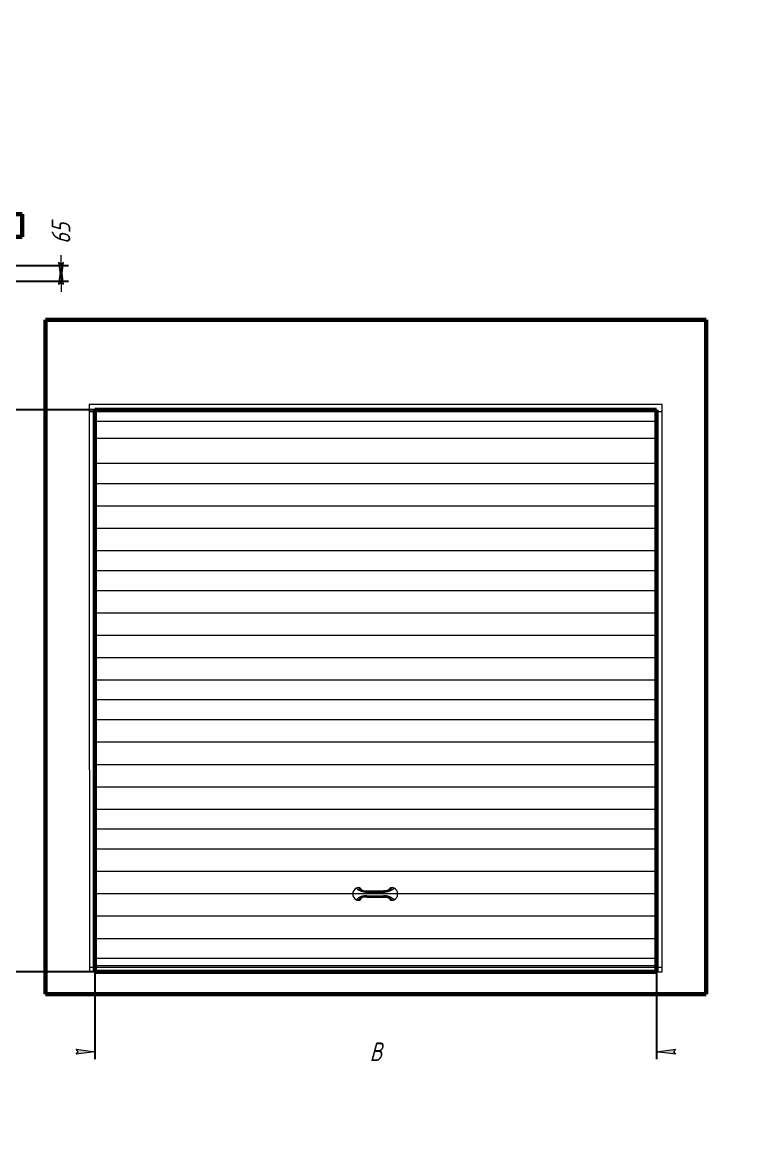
# Model space of a CAD drawing. Header units: millimetres. Extents: x 0 to 840, y 0 to 594.
# Drawn here: x 649.2 to 840, y 298.1 to 594 of the extents above; entities that cross this region are included whole.
import ezdxf

# ---------------------------------------------------------------- set-up
doc = ezdxf.new("R2010")
doc.units = ezdxf.units.MM
for name, pattern in [('K5LT_BASIC', [0]), ('K5LT_THIN', [0]), ('K5LT_THIN_INCLUDED_TO_HATCHING', [0])]:
    doc.linetypes.add(name, pattern=pattern)
doc.layers.add('Системный слой', color=7, linetype='Continuous')
doc.styles.add('KDIMTEXTSTYLE', font='GOST_AU.SHX', dxfattribs={"width": 0.96, "oblique": 15, "height": 5})
doc.dimstyles.new('KDIMSTYLE (0.07)', dxfattribs={"dimtxt": 5, "dimasz": 1, "dimexe": 2, "dimexo": 0, "dimgap": 1, "dimtad": 1, "dimlfac": 15, "dimtxsty": 'KDIMTEXTSTYLE', "dimsah": 1, "dimcen": 0, "dimdle": 1, "dimadec": 0, "dimazin": 0, "dimtfac": 0.667, "dimtmove": 0, "dimatfit": 3, "dimfxl": 1, "dimtvp": 1, "dimtolj": 1, "dimtzin": 0, "dimarcsym": 0})

# ---------------------------------------------------------------- blocks, each defined once
blk = doc.blocks.new('KDIMARROW_01')
at = {"layer": 'Системный слой'}
blk.add_hatch(color=0, dxfattribs=at).paths.add_polyline_path([(0, 0), (-5, 0.66), (-4.5, 0), (-5, -0.66)])
at = {"layer": 'Системный слой', "color": 0, "linetype": 'K5LT_THIN', "lineweight": 18}
for p, q in [((-4.5, 0), (-5, 0.66)), ((-5, 0.66), (0, 0)), ((0, 0), (-5, -0.66)), ((-5, -0.66), (-4.5, 0)), ((0, 0), (-1, 0))]:
    blk.add_line(p, q, dxfattribs=at)
blk = doc.blocks.new('KDIMARROW_02')
at = {"layer": 'Системный слой'}
blk.add_hatch(color=0, dxfattribs=at).paths.add_polyline_path([(4.5, 0), (5, 0.66), (0, 0), (5, -0.66)])
at = {"layer": 'Системный слой', "color": 0, "linetype": 'K5LT_THIN', "lineweight": 18}
for p, q in [((0, 0), (-1, 0)), ((5, 0.66), (0, 0)), ((0, 0), (5, -0.66)), ((0, 0), (7, 0)), ((4.5, 0), (5, 0.66)), ((5, -0.66), (4.5, 0))]:
    blk.add_line(p, q, dxfattribs=at)
blk = doc.blocks.new('U125')
at = {"layer": 'Системный слой', "color": 7, "linetype": 'K5LT_THIN_INCLUDED_TO_HATCHING', "lineweight": 18}
for p, q in [((667.03, 492.02), (685.35, 492.02)), ((667.03, 492.02), (667.03, 447.01)), ((685.35, 492.02), (791.15, 492.02)), ((780.86, 492.02), (820.09, 492.02)), ((820.09, 342.19), (820.09, 492.02)), ((667.03, 490.04), (820.09, 490.04)), ((818.81, 487.37), (668.15, 487.37)), ((818.81, 482.84), (668.15, 482.84)), ((818.81, 476.17), (668.21, 476.17)), ((818.81, 470.78), (668.15, 470.78)), ((818.81, 464.81), (668.15, 464.81)), ((818.81, 458.84), (668.15, 458.84)), ((818.81, 452.87), (668.15, 452.87)), ((818.81, 452.87), (668.15, 452.87)), ((667.03, 447.01), (667.09, 341.77)), ((668.23, 447.67), (818.83, 447.67)), ((818.81, 442.25), (668.15, 442.25)), ((818.81, 436.28), (668.15, 436.28)), ((818.81, 430.31), (668.15, 430.31)), ((818.81, 424.34), (668.15, 424.34)), ((818.81, 418.37), (668.15, 418.37)), ((668.17, 413.17), (818.83, 413.17)), ((818.81, 407.75), (668.15, 407.75)), ((818.81, 401.78), (668.15, 401.78)), ((818.81, 395.81), (668.15, 395.81)), ((818.81, 389.84), (668.15, 389.84)), ((818.81, 383.87), (668.15, 383.87)), ((668.17, 378.67), (818.83, 378.67)), ((818.87, 373.25), (668.21, 373.25)), ((818.87, 367.28), (668.21, 367.28)), ((818.87, 361.31), (668.21, 361.31)), ((818.87, 355.34), (668.21, 355.34)), ((818.87, 349.37), (668.21, 349.37)), ((668.23, 344.17), (685.35, 344.17)), ((685.35, 344.17), (791.15, 344.17)), ((780.86, 344.17), (818.89, 344.17)), ((667.09, 341.77), (667.09, 340.52)), ((667.09, 341.77), (685.35, 341.77)), ((667.09, 340.52), (820.09, 340.52)), ((668.23, 342.19), (685.35, 342.19)), ((685.35, 342.19), (791.15, 342.19)), ((685.35, 341.77), (791.15, 341.77)), ((780.86, 342.19), (818.89, 342.19)), ((780.86, 341.77), (820.09, 341.77)), ((820.09, 340.52), (820.09, 342.19))]:
    blk.add_line(p, q, dxfattribs=at)
at = {"layer": 'Системный слой', "color": 7, "linetype": 'K5LT_THIN', "lineweight": 18}
for p, q in [((668.23, 490.04), (668.23, 341.77)), ((818.89, 490.04), (818.89, 341.77))]:
    blk.add_line(p, q, dxfattribs=at)

msp = doc.modelspace()

# ---------------------------------------------------------------- linework, layer by layer
at = {"layer": 'Системный слой', "color": 5, "linetype": 'K5LT_BASIC', "lineweight": 60, "true_color": 0x0000ff}
for p, q in [((495.55064, 542.7275), (649.15064, 542.7275)), ((649.15064, 536.7275), (649.15064, 542.7275)), ((501.55064, 536.7275), (649.15064, 536.7275)), ((655.38776, 514.51644), (655.38776, 334.51644)), ((655.38776, 514.51644), (831.78776, 514.51644)), ((831.78776, 514.51644), (831.78776, 334.51644)), ((668.58776, 490.51644), (818.58776, 490.51644)), ((668.58776, 490.51644), (668.58776, 340.51644)), ((818.58776, 490.51644), (818.58776, 340.51644)), ((668.58776, 340.51644), (818.58776, 340.51644)), ((655.38776, 334.51644), (831.78776, 334.51644))]:
    msp.add_line(p, q, dxfattribs=at)
at = {"layer": 'Системный слой', "color": 7, "linetype": 'K5LT_THIN', "lineweight": 18}
for p, q in [((738.89595, 362.98765), (739.29595, 362.98765)), ((741.20928, 362.149), (745.64261, 362.149)), ((741.20928, 362.14773), (745.64261, 362.14773)), ((741.20928, 361.8952), (745.64261, 361.8952)), ((741.20928, 361.80523), (743.88252, 361.80523)), ((743.88252, 361.80523), (745.64261, 361.80523)), ((747.55595, 362.98765), (747.95595, 362.98765)), ((738.89595, 359.65432), (739.29595, 359.65432)), ((741.20928, 360.83674), (746.00853, 360.83674)), ((741.20928, 360.74677), (745.64261, 360.74677)), ((741.20928, 360.49424), (745.64261, 360.49424)), ((741.20928, 360.49296), (745.64261, 360.49296)), ((743.88252, 360.83674), (745.64261, 360.83674)), ((747.42338, 359.77364), (747.4233, 359.77433)), ((747.55595, 359.65432), (747.95595, 359.65432))]:
    msp.add_line(p, q, dxfattribs=at)
for centre, radius, start, end in [((739.15595, 361.32098), 1.72667, 115.9892336, 244.0107664), ((739.15595, 361.32098), 1.72667, 115.9892336, 244.0107664), ((738.89595, 361.85432), 1.13333, 90, 115.9892336), ((738.89595, 361.85432), 1.13333, 90, 115.9892336), ((741.02632, 365.5549), 3.75413, 225.5919736, 272.7934585), ((741.08496, 364.62749), 2.73512, 216.837658, 272.6051305), ((745.76693, 364.62749), 2.73512, 267.3948695, 323.162342), ((745.82557, 365.5549), 3.75413, 267.2065415, 314.4080264), ((747.55595, 362.85432), 0.13333, 90.0268702, 174.6359665), ((747.95595, 361.85432), 1.13333, 64.0107664, 90), ((747.95595, 361.85432), 1.13333, 64.0107664, 90), ((747.69595, 361.32098), 1.72667, 295.9892336, 64.0107664), ((747.69595, 361.32098), 1.72667, 295.9892336, 64.0107664), ((741.02632, 357.08707), 3.75413, 87.2065415, 134.4080264), ((738.89595, 360.78765), 1.13333, 244.0107664, 270), ((738.89595, 360.78765), 1.13333, 244.0107664, 270), ((741.08496, 358.01448), 2.73512, 87.3948695, 143.162342), ((739.29595, 359.78765), 0.13333, 271.742182, 354.5039791), ((745.82557, 357.08707), 3.75413, 45.5919736, 92.7934585), ((745.76693, 358.01448), 2.73512, 36.837658, 92.6051305), ((747.95595, 360.78765), 1.13333, 270, 295.9892336), ((747.95595, 360.78765), 1.13333, 270, 295.9892336)]:
    msp.add_arc(centre, radius, start, end, dxfattribs=at)
for points in [[(739.2961, 362.98765), (739.29605, 362.98765), (739.296, 362.98765), (739.29594, 362.98765)], [(739.4286, 362.86755), (739.42858, 362.8677), (739.42857, 362.86774), (739.42858, 362.86772)], [(747.55588, 362.98765), (747.5559, 362.98765), (747.55593, 362.98765), (747.55595, 362.98765)], [(739.29593, 359.65432), (739.29728, 359.65432), (739.29864, 359.65434), (739.3, 359.65438)], [(739.42852, 359.77372), (739.42853, 359.77383), (739.42856, 359.77404), (739.4286, 359.77435)], [(747.55596, 359.65432), (747.55467, 359.65432), (747.55338, 359.65433), (747.55209, 359.65437)]]:
    msp.add_open_spline(points, degree=3, dxfattribs=at)
for points, knots in [([(739.42873, 362.86644), (739.42838, 362.8702), (739.42752, 362.87664), (739.42562, 362.88567), (739.42345, 362.89361), (739.42074, 362.90151), (739.41712, 362.91023), (739.41237, 362.91964), (739.40625, 362.92952), (739.39982, 362.93812), (739.39337, 362.94549), (739.38643, 362.95243), (739.37824, 362.95944), (739.36872, 362.96624), (739.35956, 362.97164), (739.35097, 362.97587), (739.3423, 362.97946), (739.33267, 362.98265), (739.32208, 362.98521), (739.30991, 362.98713), (739.30122, 362.98764), (739.2961, 362.98765)], [0, 0, 0, 0, 1.277438945, 2.194832873, 3.122825496, 4.066807787, 5.016181051, 6.295450138, 7.579633382, 8.86873078, 9.838599992, 10.808831712, 12.100791736, 13.389196395, 14.674045688, 15.63023441, 16.582683719, 17.830727463, 19.058868449, 20.267106678, 22, 22, 22, 22]), ([(739.42858, 362.86772), (739.42858, 362.8677), (739.42859, 362.86759), (739.42864, 362.86721), (739.42875, 362.86633), (739.42899, 362.8646), (739.42938, 362.86193), (739.42988, 362.8587), (739.43051, 362.85487), (739.43134, 362.85019), (739.43233, 362.8451), (739.4333, 362.84049), (739.43417, 362.83676), (739.43498, 362.83351), (739.43576, 362.83064), (739.43654, 362.82804), (739.43723, 362.82586), (739.43786, 362.82402), (739.4385, 362.82228), (739.4392, 362.82051), (739.44014, 362.81829), (739.44153, 362.81519), (739.44362, 362.81096), (739.44668, 362.80511), (739.45068, 362.79772), (739.45517, 362.78973), (739.45969, 362.78195), (739.4642, 362.77435), (739.46905, 362.76638), (739.47409, 362.75827), (739.47903, 362.75049), (739.4842, 362.7425), (739.49032, 362.73332), (739.49813, 362.72208), (739.50754, 362.70914), (739.51831, 362.69484), (739.5293, 362.6808), (739.53944, 362.66829), (739.54808, 362.65794), (739.55502, 362.64984), (739.56111, 362.64287), (739.56679, 362.63647), (739.57305, 362.62956), (739.58021, 362.62177), (739.5886, 362.6128), (739.59823, 362.6027), (739.60919, 362.59132), (739.62185, 362.57823), (739.63465, 362.56497), (739.64564, 362.55358), (739.65464, 362.54422), (739.6625, 362.53605), (739.67037, 362.52784), (739.67798, 362.51987), (739.68615, 362.51132), (739.69545, 362.50157), (739.70718, 362.48927), (739.72076, 362.47509), (739.73545, 362.46), (739.74945, 362.44603), (739.76209, 362.43389), (739.77311, 362.4236), (739.78399, 362.41383), (739.79513, 362.40427), (739.80639, 362.3951), (739.81702, 362.38691), (739.82644, 362.38006), (739.83521, 362.37403), (739.84339, 362.36871), (739.85206, 362.36336), (739.86151, 362.35786), (739.87276, 362.35167), (739.8855, 362.34505), (739.89983, 362.33789), (739.91541, 362.33026), (739.93111, 362.32254), (739.94632, 362.31497), (739.96028, 362.30787), (739.97426, 362.30057), (739.9889, 362.29252), (740.00531, 362.28307), (740.02251, 362.27309), (740.04007, 362.26309), (740.05818, 362.25323), (740.07776, 362.2433), (740.09834, 362.23381), (740.11852, 362.22544), (740.13731, 362.21834), (740.15418, 362.21247), (740.17076, 362.20715), (740.18714, 362.20235), (740.20387, 362.19794), (740.21998, 362.19418), (740.23777, 362.19055), (740.25859, 362.18685), (740.28166, 362.18343), (740.30139, 362.181), (740.31498, 362.17954), (740.32321, 362.17873), (740.32865, 362.17822), (740.33257, 362.17786), (740.33744, 362.17744), (740.34484, 362.17682), (740.35744, 362.17584), (740.37676, 362.17453), (740.40092, 362.17317), (740.42332, 362.17207), (740.44094, 362.17124), (740.45594, 362.17053), (740.47103, 362.16979), (740.48717, 362.16893), (740.5044, 362.1679), (740.52391, 362.1666), (740.54675, 362.16533), (740.573, 362.16409), (740.60331, 362.16289), (740.63102, 362.16198), (740.65618, 362.16126), (740.68048, 362.16061), (740.70943, 362.15992), (740.73902, 362.15924), (740.76261, 362.1587), (740.77865, 362.15832), (740.78987, 362.15805), (740.79912, 362.15782), (740.80758, 362.15761), (740.81683, 362.15737), (740.8272, 362.15709), (740.83845, 362.15677), (740.84899, 362.15646), (740.85929, 362.15614), (740.87065, 362.15576), (740.88481, 362.15528), (740.90172, 362.15468), (740.91799, 362.1541), (740.9386, 362.15336), (740.96052, 362.15261), (740.98972, 362.15168), (741.02061, 362.15082), (741.05266, 362.15009), (741.08414, 362.14954), (741.11359, 362.14919), (741.14196, 362.14898), (741.16764, 362.14891), (741.19042, 362.14893), (741.20336, 362.14897), (741.20928, 362.149)], [0, 0, 0, 0, 0.314272623, 0.840597287, 1.467247759, 2.25622401, 3.040079482, 3.700972822, 4.441143878, 5.405794128, 6.47413372, 7.524991784, 8.535495703, 9.559623437, 10.729342372, 11.796203215, 12.850180508, 13.821932008, 14.753620985, 15.743492089, 16.740203318, 17.782911325, 18.732467773, 19.726356746, 20.80773058, 21.884577627, 22.786976031, 23.7052495, 24.757721792, 25.790441279, 26.668644745, 27.463467452, 28.399150596, 29.494213707, 30.769913911, 32.067392771, 33.506165284, 34.831855557, 35.966462747, 37.112224113, 38.168188377, 39.251995595, 40.143352153, 41.10819037, 42.190475369, 43.161724244, 44.176813393, 45.298060548, 46.475006782, 47.478474466, 48.248677258, 49.103222743, 50.015189867, 50.977604122, 51.831821582, 52.858611471, 54.075263231, 55.603097257, 57.095631099, 58.534147047, 59.690986952, 60.715757717, 61.663002343, 62.813715181, 64.055141633, 65.256178387, 66.432730539, 67.47219816, 68.459544331, 69.285131284, 70.249303963, 71.25375587, 72.369851293, 73.5373338, 74.83360165, 76.215886982, 77.466546633, 78.694061211, 79.764772034, 80.934948245, 82.1955993, 83.440684043, 84.634171122, 85.929083885, 87.331824809, 88.809844848, 90.206609719, 91.393078721, 92.534822776, 93.559457142, 94.65331088, 95.546555053, 96.306082575, 96.998382102, 97.860281479, 98.85079366, 99.830398127, 100.576041107, 101.20739663, 101.889756118, 102.774787009, 103.514572886, 104.162659379, 104.844405707, 105.75482884, 106.761442555, 107.610325229, 108.257409648, 108.861112828, 109.6470104, 110.672930208, 111.886809131, 113.072993867, 114.212408096, 115.704278069, 117.099252617, 118.37805764, 119.088282679, 119.882172353, 120.913282643, 122.057733886, 123.077101505, 123.847052704, 124.567249291, 125.245560994, 125.881987811, 126.533812883, 127.321213087, 128.150461447, 129.001358543, 129.757585504, 130.512869307, 131.428197902, 132.384009465, 133.350861188, 134.054899253, 135.78121156, 137.05339516, 138.370447097, 139.663069284, 140.793155814, 142.033774252, 143.311564857, 144.595717994, 145.794827435, 147, 147, 147, 147]), ([(745.64261, 362.14773), (745.67206, 362.14743), (745.7254, 362.14746), (745.79697, 362.14869), (745.85642, 362.15046), (745.90572, 362.15229), (745.94455, 362.15385), (745.97491, 362.15502), (746.00185, 362.15598), (746.03105, 362.15686), (746.06995, 362.15791), (746.12281, 362.1592), (746.18679, 362.16075), (746.25127, 362.16272), (746.30171, 362.1649), (746.33747, 362.16694), (746.36302, 362.16862), (746.38917, 362.16993), (746.42103, 362.17133), (746.46172, 362.17303), (746.5101, 362.17558), (746.55944, 362.17954), (746.60345, 362.18483), (746.63714, 362.19028), (746.66337, 362.19554), (746.68759, 362.20133), (746.71362, 362.20865), (746.74146, 362.21779), (746.76706, 362.22742), (746.79016, 362.23742), (746.81082, 362.24764), (746.83079, 362.25884), (746.85075, 362.27116), (746.87017, 362.28374), (746.88907, 362.29563), (746.90577, 362.30525), (746.92254, 362.31373), (746.94077, 362.3224), (746.96367, 362.33246), (746.99245, 362.34417), (747.02686, 362.35746), (747.06411, 362.37244), (747.09777, 362.38797), (747.12518, 362.4034), (747.14534, 362.41733), (747.16032, 362.42986), (747.17178, 362.44113), (747.18166, 362.45262), (747.19202, 362.46599), (747.2031, 362.48153), (747.21482, 362.49881), (747.22855, 362.51898), (747.24592, 362.54245), (747.26769, 362.56883), (747.29049, 362.59381), (747.31181, 362.61554), (747.33135, 362.6345), (747.35027, 362.65292), (747.37137, 362.67394), (747.39336, 362.69724), (747.41568, 362.72289), (747.43424, 362.74599), (747.44871, 362.76523), (747.45997, 362.78107), (747.46915, 362.79567), (747.47816, 362.81107), (747.48739, 362.82727), (747.49725, 362.84464), (747.50637, 362.86078), (747.51407, 362.87423), (747.51986, 362.88416), (747.5245, 362.89195), (747.52934, 362.89987), (747.53511, 362.90937), (747.54183, 362.92104), (747.54861, 362.93449), (747.55455, 362.94891), (747.5585, 362.96226), (747.5602, 362.9734), (747.55994, 362.98157), (747.55828, 362.98654), (747.55673, 362.98767), (747.55595, 362.98765)], [0, 0, 0, 0, 1.988004409, 3.725906764, 5.279222182, 6.556627771, 7.613493101, 8.384303055, 9.00019282, 9.785307373, 10.739646716, 12.14825167, 14.06348095, 15.935392834, 17.439134204, 18.259868394, 18.947537126, 19.606158762, 20.459414323, 21.625083724, 23.044038884, 24.611533159, 25.955632081, 27.003881157, 27.716133989, 28.419953449, 29.356250226, 30.348442395, 31.355228342, 32.168371796, 33.011095037, 33.856007099, 34.699024952, 35.620299812, 36.406849985, 37.095018562, 37.612291454, 38.266502687, 39.019862983, 39.909321734, 41.028451591, 42.234931483, 43.451236923, 44.436707939, 45.310976628, 46.00386461, 46.593678701, 47.169593789, 47.842363352, 48.678945254, 49.558573481, 50.496962876, 51.821540387, 53.345477596, 54.933666804, 56.191126048, 57.269712853, 58.451120278, 59.565930197, 61.091689968, 62.644603221, 64.213867524, 65.395267114, 66.389690393, 67.442668805, 68.468779658, 69.755822579, 71.148607014, 72.605441093, 73.688881902, 74.44479241, 75.016625586, 75.594533155, 76.265874007, 76.996731819, 77.858923723, 78.735480143, 79.648773668, 80.508240961, 81.345586076, 82.176557246, 83, 83, 83, 83]), ([(747.42331, 362.86766), (747.42328, 362.86745), (747.42315, 362.86638), (747.42272, 362.86332), (747.42203, 362.85879), (747.42115, 362.85354), (747.42012, 362.8479), (747.41898, 362.84227), (747.4178, 362.83704), (747.41672, 362.83278), (747.41581, 362.82953), (747.41504, 362.82702), (747.41439, 362.82507), (747.4138, 362.8234), (747.41328, 362.82199), (747.41274, 362.82064), (747.41218, 362.81928), (747.41127, 362.8172), (747.40977, 362.81397), (747.40743, 362.8093), (747.40409, 362.80303), (747.39977, 362.79512), (747.39424, 362.78541), (747.38708, 362.77327), (747.37764, 362.75793), (747.36751, 362.74211), (747.35763, 362.72755), (747.34745, 362.71332), (747.3366, 362.6988), (747.32616, 362.68533), (747.31806, 362.6752), (747.31155, 362.66723), (747.3057, 362.66019), (747.29973, 362.65316), (747.2935, 362.64596), (747.28594, 362.63739), (747.27576, 362.62614), (747.26343, 362.61292), (747.25101, 362.59991), (747.23955, 362.58806), (747.2284, 362.57653), (747.21679, 362.56451), (747.20542, 362.55271), (747.19408, 362.54093), (747.1824, 362.52876), (747.16916, 362.51492), (747.15578, 362.50087), (747.14314, 362.48763), (747.13333, 362.4774), (747.12554, 362.46935), (747.11936, 362.46303), (747.11346, 362.45705), (747.10762, 362.45122), (747.10166, 362.44533), (747.0955, 362.43935), (747.08906, 362.43323), (747.08202, 362.42663), (747.07437, 362.41962), (747.06593, 362.41212), (747.05672, 362.40426), (747.04646, 362.39588), (747.0353, 362.3872), (747.02342, 362.37858), (747.01197, 362.37089), (747.002, 362.36468), (746.99381, 362.35984), (746.98695, 362.35597), (746.98035, 362.35237), (746.9733, 362.34863), (746.96461, 362.34416), (746.95385, 362.33878), (746.94136, 362.33264), (746.92813, 362.32616), (746.91461, 362.31948), (746.90043, 362.31237), (746.88573, 362.30484), (746.87051, 362.29674), (746.85474, 362.28779), (746.83819, 362.27821), (746.82083, 362.26818), (746.80281, 362.25811), (746.78423, 362.24833), (746.76493, 362.23896), (746.74542, 362.23035), (746.72676, 362.22287), (746.70943, 362.21651), (746.69283, 362.21085), (746.67574, 362.2055), (746.65857, 362.20066), (746.64247, 362.1966), (746.62812, 362.19339), (746.61316, 362.19039), (746.59506, 362.18717), (746.57439, 362.18402), (746.55561, 362.18161), (746.54246, 362.18014), (746.53387, 362.17925), (746.52809, 362.17868), (746.52329, 362.17823), (746.51961, 362.1779), (746.51536, 362.17752), (746.50973, 362.17705), (746.50102, 362.17635), (746.48732, 362.17534), (746.46675, 362.17403), (746.44458, 362.17285), (746.42708, 362.172), (746.41463, 362.17141), (746.40499, 362.17096), (746.39671, 362.17056), (746.38934, 362.1702), (746.38195, 362.16984), (746.37294, 362.16937), (746.36107, 362.16872), (746.34582, 362.16776), (746.32712, 362.16655), (746.30561, 362.16536), (746.28175, 362.16422), (746.25369, 362.16307), (746.22221, 362.162), (746.18883, 362.16105), (746.15883, 362.1603), (746.1323, 362.15968), (746.11004, 362.15917), (746.09053, 362.15872), (746.07389, 362.15834), (746.05828, 362.15796), (746.04386, 362.1576), (746.02998, 362.15724), (746.01658, 362.15687), (745.99975, 362.15638), (745.9836, 362.15586), (745.96469, 362.15521), (745.94928, 362.15467), (745.93208, 362.15405), (745.91373, 362.1534), (745.89412, 362.15273), (745.87454, 362.15209), (745.85393, 362.15147), (745.83137, 362.15085), (745.8057, 362.15023), (745.77988, 362.14972), (745.75529, 362.14934), (745.73081, 362.14906), (745.70619, 362.14889), (745.68263, 362.14884), (745.66416, 362.14888), (745.65118, 362.14894), (745.64509, 362.14898), (745.64261, 362.149)], [0, 0, 0, 0, 0.931739792, 2.109997315, 3.223792041, 4.275351624, 5.391725879, 6.645456037, 7.883944679, 9.11234337, 10.227991827, 11.260505297, 12.379698882, 13.486367422, 14.6281773, 15.485437172, 16.506978315, 17.512424059, 18.479980819, 19.395460147, 20.449796104, 21.569612503, 22.537063881, 23.851497369, 25.432827384, 27.041550824, 28.257309391, 29.449269046, 30.989263772, 32.401292988, 33.606440086, 34.552704606, 35.635383174, 36.56847537, 37.314891161, 38.113994039, 39.141315823, 40.356046889, 41.43961832, 42.364922666, 43.363899398, 44.526861988, 45.747030517, 46.790034748, 47.956709101, 49.22124097, 50.707826206, 51.954703843, 53.095254876, 53.901628033, 54.700442037, 55.491961195, 56.287333079, 56.99204494, 57.626108021, 58.261746273, 58.934133527, 59.636722883, 60.381683084, 61.288352521, 62.376769336, 63.707607107, 65.235192959, 66.864525421, 68.262570033, 69.318903923, 70.306367175, 71.252749074, 72.158049618, 72.991231697, 73.973560091, 74.99155267, 75.93896601, 76.958078979, 78.052714569, 79.145603478, 80.239225922, 81.361997233, 82.559225224, 83.799676059, 85.080546835, 86.346123372, 87.565822951, 88.795131273, 89.930271293, 90.913833966, 91.887371451, 92.947138613, 94.008234877, 94.857995652, 95.517293918, 96.133224915, 96.906747299, 97.867436413, 98.805242843, 99.544434224, 100.063578571, 100.599636293, 101.192613207, 102.025260683, 102.73864386, 103.367204068, 103.845213912, 104.564533138, 105.517420034, 106.464767812, 107.195274489, 107.734081904, 108.278645811, 108.929642175, 109.590466739, 110.231316027, 110.993278929, 111.882017703, 112.946516015, 114.113890159, 115.266710141, 116.366025882, 117.463146004, 118.789771528, 120.063565835, 121.332408196, 122.429496941, 123.573422275, 124.592916258, 125.678289166, 126.829540999, 128.117920742, 129.29136353, 130.442988529, 131.513866078, 133.511042256, 134.44372485, 135.410149113, 136.410315045, 137.465064891, 138.477362187, 139.441041854, 140.221798015, 141.103076261, 142.076711225, 143.071070302, 143.935058823, 144.856439822, 146.053565901, 147.316880936, 148.561002179, 149.370720659, 150, 150, 150, 150]), ([(741.20928, 360.49424), (741.19328, 360.49435), (741.16261, 360.49449), (741.11882, 360.49444), (741.07968, 360.49413), (741.04206, 360.49356), (741.00115, 360.49264), (740.95694, 360.49131), (740.91358, 360.48977), (740.87839, 360.48849), (740.84957, 360.48751), (740.82125, 360.48665), (740.78359, 360.48556), (740.73391, 360.48418), (740.67444, 360.48245), (740.61613, 360.48043), (740.56833, 360.4783), (740.53455, 360.4765), (740.50501, 360.47459), (740.47356, 360.47263), (740.43468, 360.47126), (740.39553, 360.46997), (740.35486, 360.46803), (740.31463, 360.46489), (740.27498, 360.45999), (740.23983, 360.45392), (740.21085, 360.44766), (740.18549, 360.44118), (740.16186, 360.43393), (740.13692, 360.42531), (740.11198, 360.4158), (740.08666, 360.4054), (740.06356, 360.39488), (740.04213, 360.38382), (740.02256, 360.3724), (740.00324, 360.35978), (739.98438, 360.34638), (739.96622, 360.33318), (739.94966, 360.32179), (739.93403, 360.31218), (739.91693, 360.30333), (739.89663, 360.2941), (739.8715, 360.28422), (739.84248, 360.27428), (739.81085, 360.26422), (739.78041, 360.25393), (739.75378, 360.24313), (739.73099, 360.23147), (739.71245, 360.21919), (739.69775, 360.20665), (739.68671, 360.19503), (739.67742, 360.18336), (739.66668, 360.16931), (739.65283, 360.15114), (739.63379, 360.12785), (739.61025, 360.10124), (739.58453, 360.07434), (739.5609, 360.05079), (739.54253, 360.03284), (739.52784, 360.01864), (739.51369, 360.00466), (739.49593, 359.98579), (739.47394, 359.95973), (739.45079, 359.92889), (739.43051, 359.89983), (739.41514, 359.87763), (739.40296, 359.86076), (739.39193, 359.84588), (739.37966, 359.82967), (739.36576, 359.81178), (739.35155, 359.7933), (739.33932, 359.77657), (739.33035, 359.76329), (739.32448, 359.75366), (739.3202, 359.7459), (739.31588, 359.73717), (739.31126, 359.72601), (739.3068, 359.71244), (739.30321, 359.69807), (739.30063, 359.68496), (739.29883, 359.67453), (739.29755, 359.667), (739.29663, 359.6618), (739.29589, 359.65804), (739.2955, 359.65563), (739.29556, 359.65452), (739.2958, 359.65432), (739.29593, 359.65432)], [0, 0, 0, 0, 1.246603434, 2.332422795, 3.272236796, 4.184985272, 5.213326043, 6.523958887, 7.834664905, 8.901111248, 9.564751982, 10.335595157, 11.35939286, 12.836092687, 14.610727616, 16.439022242, 17.831446874, 18.757023616, 19.4112142, 20.467246294, 21.589074988, 22.920514674, 24.097294716, 25.488586578, 26.89776258, 28.107783114, 29.072447409, 29.849305367, 30.683962592, 31.501887896, 32.429893505, 33.281845826, 34.159399358, 34.929676008, 35.713350986, 36.497850436, 37.358520803, 38.177563414, 38.893991021, 39.487645492, 40.09044346, 40.85375226, 41.708366227, 42.738750301, 43.838653519, 44.965222768, 46.000780564, 46.932088608, 47.910169827, 48.735243404, 49.44482076, 50.068830648, 50.785929181, 51.871348335, 53.190513877, 54.844150586, 56.594885764, 58.070117103, 59.203924013, 59.978796452, 60.812055941, 61.892350931, 63.488014384, 65.533489164, 67.410401516, 68.82019176, 69.826633453, 70.884175926, 72.084205606, 73.567926864, 75.279099154, 76.923197047, 78.16144212, 78.992860735, 79.620591891, 80.317152713, 81.221587582, 82.304470685, 83.412924988, 84.40794183, 85.245838654, 85.896946151, 86.405776756, 86.853253216, 87.32060205, 87.707874471, 88, 88, 88, 88]), ([(741.20928, 360.49296), (741.20855, 360.49297), (741.20475, 360.49299), (741.19387, 360.49303), (741.17968, 360.49308), (741.16311, 360.49312), (741.14566, 360.49312), (741.12833, 360.4931), (741.11031, 360.49303), (741.09037, 360.4929), (741.0693, 360.4927), (741.04809, 360.49242), (741.02463, 360.49203), (740.99634, 360.49145), (740.96399, 360.49063), (740.93318, 360.48972), (740.90917, 360.48895), (740.89072, 360.48836), (740.8765, 360.4879), (740.86532, 360.48754), (740.8558, 360.48724), (740.84538, 360.48693), (740.83205, 360.48654), (740.81697, 360.48611), (740.80338, 360.48574), (740.78826, 360.48533), (740.77123, 360.48488), (740.75134, 360.48435), (740.72897, 360.48375), (740.70369, 360.48304), (740.67447, 360.48218), (740.64111, 360.48108), (740.60866, 360.47985), (740.58012, 360.47861), (740.55676, 360.47746), (740.53634, 360.4763), (740.51841, 360.47517), (740.50178, 360.47407), (740.48618, 360.4731), (740.4706, 360.47235), (740.45474, 360.47168), (740.43902, 360.47107), (740.42377, 360.4705), (740.40853, 360.4699), (740.39126, 360.46914), (740.37068, 360.46803), (740.34894, 360.46649), (740.32964, 360.4647), (740.31223, 360.46275), (740.2942, 360.46035), (740.27469, 360.45723), (740.25508, 360.45351), (740.23656, 360.44943), (740.21883, 360.445), (740.20167, 360.44007), (740.18412, 360.43421), (740.16671, 360.42773), (740.15101, 360.42134), (740.13634, 360.41499), (740.12233, 360.40855), (740.10773, 360.40139), (740.09279, 360.3935), (740.07683, 360.38444), (740.06153, 360.37517), (740.0471, 360.36602), (740.03383, 360.35738), (740.021, 360.34896), (740.00745, 360.34012), (739.9936, 360.33129), (739.97946, 360.32276), (739.96501, 360.31472), (739.95041, 360.30719), (739.93565, 360.30005), (739.92098, 360.29333), (739.90632, 360.28691), (739.89189, 360.28078), (739.87867, 360.27522), (739.8669, 360.2702), (739.85646, 360.2656), (739.84625, 360.26089), (739.83628, 360.256), (739.82638, 360.25078), (739.81623, 360.24498), (739.80614, 360.23871), (739.79651, 360.23219), (739.7883, 360.2262), (739.78157, 360.22101), (739.77526, 360.21593), (739.76828, 360.21005), (739.76025, 360.20295), (739.75218, 360.19558), (739.74539, 360.18926), (739.73949, 360.18368), (739.73349, 360.17795), (739.72708, 360.17178), (739.7196, 360.16451), (739.71008, 360.15519), (739.69773, 360.14298), (739.68243, 360.12771), (739.66543, 360.1106), (739.64747, 360.09237), (739.63092, 360.07535), (739.61711, 360.06091), (739.60617, 360.04932), (739.59718, 360.03954), (739.58925, 360.03051), (739.58128, 360.0211), (739.57236, 360.01013), (739.56163, 359.99641), (739.54861, 359.97909), (739.53409, 359.95909), (739.52085, 359.94049), (739.51031, 359.92566), (739.50131, 359.91311), (739.49269, 359.90121), (739.48382, 359.88901), (739.47582, 359.87802), (739.46902, 359.86866), (739.46313, 359.86045), (739.45781, 359.85289), (739.45319, 359.84614), (739.44951, 359.84056), (739.44644, 359.8357), (739.4439, 359.83146), (739.44208, 359.82825), (739.44112, 359.82641), (739.44056, 359.82523), (739.4401, 359.82416), (739.4395, 359.82259), (739.43864, 359.82012), (739.43744, 359.81632), (739.43588, 359.8108), (739.43443, 359.80499), (739.43341, 359.80058), (739.43282, 359.7979), (739.43244, 359.79611), (739.43215, 359.79471), (739.43189, 359.79344), (739.43161, 359.79204), (739.43127, 359.79031), (739.43083, 359.78803), (739.43026, 359.78492), (739.42966, 359.7814), (739.42917, 359.77833), (739.42882, 359.776), (739.42859, 359.77434), (739.42849, 359.77356), (739.4285, 359.7736), (739.42852, 359.77372)], [0, 0, 0, 0, 0.926658013, 1.735648138, 2.501714387, 3.288338272, 4.068229928, 4.766645344, 5.541130373, 6.464756689, 7.397355735, 8.22366542, 9.005128414, 10.02893031, 11.303525456, 12.581591919, 13.769838226, 14.808419434, 15.775462714, 16.646829756, 17.418722286, 18.153110588, 19.235469909, 20.54406587, 21.838863407, 22.828480906, 23.760815302, 24.755220621, 25.715043334, 26.581212369, 27.597782138, 28.738795219, 29.921424423, 30.936370004, 31.951921952, 33.003700639, 34.080265933, 35.026972913, 35.952934628, 36.834308034, 37.826368211, 38.905704147, 39.956321022, 40.808228748, 41.666808522, 42.765197636, 43.898569317, 44.823047152, 45.599523908, 46.559584246, 47.699961943, 48.804834998, 49.810472999, 50.719654589, 51.673936012, 52.668902156, 53.815375504, 55.067241395, 56.268856733, 57.556135705, 58.817148702, 60.08835581, 61.147278563, 62.211508991, 63.199342325, 64.087007941, 65.017372521, 66.088143085, 67.305082556, 68.442496505, 69.643947514, 70.93079254, 72.084290259, 73.208399951, 74.244646826, 75.263457936, 76.444858249, 77.594368608, 78.815228031, 79.846939851, 80.853640124, 81.921124152, 82.875782245, 83.87581635, 84.875753626, 85.803885537, 86.563708144, 87.33004545, 88.38335871, 89.632824556, 90.734493397, 91.530740444, 92.310147008, 93.194514847, 94.090822097, 94.860398211, 95.788037742, 96.956833091, 98.204705088, 99.664888792, 101.220814035, 102.824837451, 104.166356434, 105.324342268, 106.385819972, 107.336159207, 108.311693852, 109.56763356, 111.014689155, 112.601476608, 114.173725054, 115.570089558, 116.720061322, 117.58631168, 118.666598768, 119.930089976, 121.223264893, 122.269633369, 123.264133067, 124.368339803, 125.464063877, 126.508889606, 127.494761586, 128.741025072, 130.132874309, 131.510469302, 132.699430787, 133.735655075, 134.688966929, 135.561956183, 136.421287072, 137.381134709, 138.414824331, 139.248002739, 139.856510055, 140.345553904, 141.05445825, 141.84936153, 142.561652684, 143.08177605, 143.629522644, 144.349145148, 145.171527455, 145.989506067, 146.768668632, 147.608014372, 148.436317571, 149, 149, 149, 149]), ([(745.64261, 360.49424), (745.67367, 360.49458), (745.72992, 360.49471), (745.80693, 360.49372), (745.8708, 360.49206), (745.92445, 360.49024), (745.96424, 360.4888), (745.99526, 360.48772), (746.02037, 360.48695), (746.048, 360.48613), (746.08396, 360.48512), (746.1325, 360.48378), (746.18902, 360.48208), (746.24356, 360.48011), (746.28692, 360.47813), (746.32044, 360.47634), (746.34853, 360.47444), (746.37582, 360.47283), (746.40271, 360.47177), (746.43154, 360.47079), (746.46398, 360.46964), (746.50166, 360.46774), (746.54366, 360.46426), (746.58609, 360.45866), (746.62527, 360.45129), (746.65819, 360.44353), (746.68641, 360.43515), (746.71428, 360.4256), (746.74181, 360.41508), (746.76934, 360.40364), (746.79309, 360.39256), (746.8147, 360.38105), (746.83404, 360.36943), (746.85328, 360.35657), (746.87222, 360.34294), (746.89065, 360.32965), (746.90797, 360.31805), (746.92537, 360.30808), (746.94543, 360.29839), (746.96876, 360.28861), (746.99657, 360.27853), (747.0266, 360.2688), (747.05778, 360.25872), (747.08595, 360.24836), (747.11049, 360.23715), (747.13016, 360.22566), (747.14553, 360.21422), (747.15772, 360.20308), (747.16804, 360.19164), (747.17801, 360.17876), (747.18875, 360.1646), (747.20211, 360.14737), (747.21971, 360.12599), (747.242, 360.10091), (747.266, 360.07576), (747.28783, 360.05392), (747.30636, 360.03575), (747.32261, 360.02004), (747.33855, 360.00433), (747.3558, 359.9859), (747.37613, 359.96192), (747.39792, 359.93328), (747.41799, 359.90475), (747.43359, 359.88216), (747.44588, 359.86489), (747.45698, 359.84992), (747.46901, 359.83385), (747.48308, 359.81571), (747.49731, 359.79729), (747.50968, 359.7806), (747.51852, 359.76784), (747.52446, 359.75857), (747.5288, 359.75121), (747.53324, 359.74298), (747.5384, 359.73181), (747.54355, 359.71767), (747.54773, 359.70235), (747.55068, 359.68815), (747.55265, 359.67698), (747.55399, 359.66906), (747.55496, 359.66347), (747.55579, 359.65908), (747.55637, 359.65596), (747.55636, 359.65456), (747.55611, 359.65432), (747.55597, 359.65432)], [0, 0, 0, 0, 2.16092072, 4.064462888, 5.908650234, 7.301204875, 8.499505364, 9.236261716, 9.90169526, 10.602231089, 11.550792517, 12.908960144, 14.642050213, 16.253606952, 17.485844166, 18.332718107, 19.147027486, 19.951720846, 20.741377124, 21.526840747, 22.534402402, 23.713268751, 25.077016169, 26.608154308, 27.918064876, 28.982327069, 29.867340295, 30.744502281, 31.79719373, 32.667400816, 33.574279219, 34.328964559, 35.094831928, 35.862244555, 36.718025458, 37.528340804, 38.230503742, 38.868173056, 39.553880701, 40.420200286, 41.307132813, 42.374837715, 43.427166201, 44.499119145, 45.439191534, 46.365398865, 47.152061951, 47.80658084, 48.489164948, 49.19567321, 49.997791663, 50.869642974, 52.097669879, 53.644512234, 55.227921989, 56.554261915, 57.589206124, 58.562019051, 59.508313163, 60.54678189, 61.906202271, 63.761253726, 65.557214138, 66.990423007, 67.97929507, 68.975223428, 70.14838112, 71.554339684, 73.264291005, 74.806035514, 75.994576736, 76.743358378, 77.339371841, 78.015060699, 78.934077668, 80.046918468, 81.230309874, 82.271240964, 83.134448114, 83.780399344, 84.258452859, 84.730056753, 85.263305711, 85.713293224, 86, 86, 86, 86]), ([(745.64261, 360.49296), (745.64305, 360.49297), (745.64983, 360.49302), (745.66832, 360.49313), (745.6873, 360.49319), (745.70646, 360.49321), (745.72762, 360.49316), (745.75084, 360.49303), (745.77404, 360.49281), (745.79723, 360.49252), (745.82161, 360.49213), (745.8486, 360.49158), (745.87514, 360.49094), (745.89941, 360.49026), (745.92067, 360.48963), (745.94007, 360.48902), (745.95844, 360.48842), (745.97515, 360.48789), (745.99074, 360.48739), (746.00493, 360.48696), (746.01879, 360.48656), (746.03383, 360.48614), (746.05127, 360.48566), (746.07204, 360.48511), (746.09411, 360.48452), (746.11779, 360.48389), (746.14239, 360.48321), (746.16915, 360.48243), (746.19793, 360.48152), (746.22945, 360.4804), (746.25977, 360.47916), (746.285, 360.47797), (746.30477, 360.47692), (746.32208, 360.47592), (746.33956, 360.47479), (746.35724, 360.47358), (746.37643, 360.47256), (746.39741, 360.47166), (746.42031, 360.4708), (746.44197, 360.46997), (746.46294, 360.46902), (746.48451, 360.46782), (746.50797, 360.46609), (746.53056, 360.46384), (746.55084, 360.46131), (746.56962, 360.45849), (746.58903, 360.45506), (746.60812, 360.45109), (746.62732, 360.44651), (746.64632, 360.44131), (746.66555, 360.43501), (746.68261, 360.42871), (746.69679, 360.42303), (746.70934, 360.41771), (746.72184, 360.41214), (746.73475, 360.40605), (746.74793, 360.39943), (746.76196, 360.39191), (746.77753, 360.38299), (746.79422, 360.37278), (746.81228, 360.36118), (746.8294, 360.34993), (746.84516, 360.33964), (746.85822, 360.33138), (746.86957, 360.32449), (746.8802, 360.31836), (746.89106, 360.31253), (746.90271, 360.30662), (746.916, 360.30016), (746.9312, 360.29319), (746.94843, 360.28567), (746.96582, 360.27834), (746.98159, 360.27167), (746.99472, 360.26593), (747.00594, 360.26075), (747.01604, 360.25578), (747.02523, 360.25092), (747.03399, 360.24594), (747.04304, 360.24044), (747.05285, 360.23397), (747.06244, 360.22709), (747.07105, 360.22046), (747.07871, 360.21422), (747.08686, 360.20721), (747.09571, 360.19926), (747.10554, 360.19019), (747.11659, 360.17972), (747.12891, 360.16782), (747.14131, 360.15569), (747.15354, 360.14358), (747.16567, 360.13149), (747.17822, 360.1189), (747.19108, 360.10592), (747.20401, 360.09276), (747.216, 360.08047), (747.2273, 360.06875), (747.23828, 360.05722), (747.24928, 360.04553), (747.26027, 360.03332), (747.27191, 360.0196), (747.28395, 360.00459), (747.29697, 359.98758), (747.31061, 359.96906), (747.32478, 359.94932), (747.33859, 359.92984), (747.3517, 359.91153), (747.36387, 359.89479), (747.37492, 359.8796), (747.38455, 359.86636), (747.3925, 359.85519), (747.39862, 359.84629), (747.40299, 359.83963), (747.40602, 359.83476), (747.40803, 359.83139), (747.40937, 359.82904), (747.41025, 359.82742), (747.41087, 359.82619), (747.4113, 359.82529), (747.41167, 359.82444), (747.41204, 359.82352), (747.41246, 359.82238), (747.41297, 359.82094), (747.41363, 359.81893), (747.41437, 359.81654), (747.41516, 359.8138), (747.41607, 359.81047), (747.41712, 359.80638), (747.4181, 359.80224), (747.41877, 359.79924), (747.41922, 359.79721), (747.41954, 359.79567), (747.41982, 359.79433), (747.42008, 359.79305), (747.42037, 359.79162), (747.42069, 359.78996), (747.42109, 359.78784), (747.42164, 359.78486), (747.42222, 359.7815), (747.42266, 359.77876), (747.42296, 359.77678), (747.42318, 359.7752), (747.42336, 359.77389), (747.4234, 359.77355), (747.42338, 359.77364)], [0, 0, 0, 0, 1.278874863, 2.345782832, 3.10217829, 3.870593567, 4.79625793, 5.820630255, 6.800173676, 7.629107646, 8.534062178, 9.515037273, 10.591754506, 11.531903398, 12.469196079, 13.529854833, 14.668955958, 15.853581917, 16.848816058, 17.886792394, 18.879717582, 19.82153757, 20.946819941, 22.055366011, 23.237233818, 24.328659667, 25.534092131, 26.637440532, 27.760461507, 28.912702456, 30.128213359, 31.107578993, 31.824000818, 32.571221766, 33.422899586, 34.328157925, 35.241294568, 36.386019523, 37.564246752, 38.708467754, 39.567711111, 40.534095876, 41.663879592, 42.761431431, 43.683594729, 44.625695022, 45.695662034, 46.893495766, 47.873849451, 48.944917425, 50.012634696, 51.049885124, 51.872190732, 52.613921875, 53.562877686, 54.634809845, 55.68376737, 56.761981671, 57.920698523, 59.174696925, 60.304826164, 61.473342141, 62.48081319, 63.470422978, 64.368846401, 65.30091482, 66.26396749, 67.202642201, 68.249642552, 69.558631023, 70.883276749, 72.288266505, 73.449090205, 74.470604088, 75.501790273, 76.544579253, 77.600371593, 78.473840686, 79.331605292, 80.316638645, 81.372186351, 82.260034994, 83.141024823, 84.16684114, 85.506944272, 86.86263471, 88.11420259, 89.210980775, 90.218132037, 91.174856368, 92.102182917, 93.069342957, 94.228899142, 95.365473202, 96.479065138, 97.498331269, 98.531714738, 99.63538283, 100.798236769, 102.020811549, 103.531925731, 105.086578396, 106.845867087, 108.659197473, 110.378082581, 112.02005877, 113.557056439, 115.079581692, 116.64792166, 118.111718684, 119.556486841, 120.896596974, 122.023718306, 123.107827558, 124.045033206, 124.987701774, 125.869541679, 126.842945238, 127.722911736, 128.55310355, 129.234049398, 130.035686718, 130.81799538, 131.515449421, 132.043112114, 132.608895345, 133.374170751, 134.15049114, 134.831900122, 135.286797279, 135.816590595, 136.555135021, 137.326883531, 137.978471261, 138.414107897, 138.905886688, 139.585149069, 140.394832377, 141.132382133, 141.706860972, 142.305198782, 143.060086721, 144, 144, 144, 144]), ([(747.4232, 359.77519), (747.42354, 359.77154), (747.4244, 359.76522), (747.42627, 359.75629), (747.42844, 359.74836), (747.43115, 359.74046), (747.43477, 359.73173), (747.43952, 359.72233), (747.44564, 359.71244), (747.45207, 359.70385), (747.45852, 359.69647), (747.46546, 359.68954), (747.47365, 359.68253), (747.48317, 359.67573), (747.49234, 359.67032), (747.50092, 359.6661), (747.50959, 359.66251), (747.51922, 359.65932), (747.52981, 359.65675), (747.54076, 359.65503), (747.5482, 359.65448), (747.55209, 359.65437)], [0, 0, 0, 0, 1.265784213, 2.202608726, 3.150256416, 4.114232439, 5.083713615, 6.390077875, 7.701460373, 9.017861109, 10.008272342, 10.999053761, 12.318377754, 13.634071078, 14.946133733, 15.92257472, 16.895197095, 18.169674651, 19.423827906, 20.657656859, 22, 22, 22, 22])]:
    msp.add_open_spline(points, degree=3, knots=knots, dxfattribs=at)

# ---------------------------------------------------------------- block references
at = {"layer": 'Системный слой'}
msp.add_blockref('U125', (0, 0), dxfattribs=at)

# ---------------------------------------------------------------- dimensions: what is measured, and where the dimension line sits
at = {"layer": 'Системный слой', "color": 7}
msp.add_linear_dim(base=(659.52765, 524.83154), p1=(602.08156, 529.03154), p2=(602.08156, 524.83154), angle=90, location=(659.52765, 537.6331), text='\\H5.0;\\W0.965;\\Q15;\\H5.0;\\W0.965;\\Q15;\\Q15;65', dimstyle='KDIMSTYLE (0.07)', override={"dimexo": 0, "dimblk1": 'KDIMARROW_02', "dimblk2": 'KDIMARROW_02', "dimse1": 0, "dimse2": 0, "dimclrt": 7, "dimtolj": 1}, dxfattribs=at).render()
msp.add_linear_dim(base=(640.20756, 490.51644), p1=(668.58776, 340.51644), p2=(668.58776, 490.51644), angle=90, text='\\H5.0;\\W0.965;\\Q15;\\H5.0;\\W0.965;\\Q15;\\Q15;H\\X\\H5.0;\\W0.965;\\Q15;\\Q15;высота проема', dimstyle='KDIMSTYLE (0.07)', override={"dimexo": 0, "dimblk1": 'KDIMARROW_01', "dimblk2": 'KDIMARROW_01', "dimse1": 0, "dimse2": 0, "dimclrt": 7, "dimtolj": 1}, dxfattribs=at).render()
msp.add_linear_dim(base=(668.58776, 319.17716), p1=(818.58776, 340.51644), p2=(668.58776, 340.51644), location=(743.58776, 319.17716), text='\\H5.0;\\W0.965;\\Q15;\\H5.0;\\W0.965;\\Q15;\\Q15;B', dimstyle='KDIMSTYLE (0.07)', override={"dimexo": 0, "dimblk1": 'KDIMARROW_01', "dimblk2": 'KDIMARROW_01', "dimse1": 0, "dimse2": 0, "dimclrt": 7, "dimtolj": 1}, dxfattribs=at).render()

doc.saveas('drawing.dxf')
